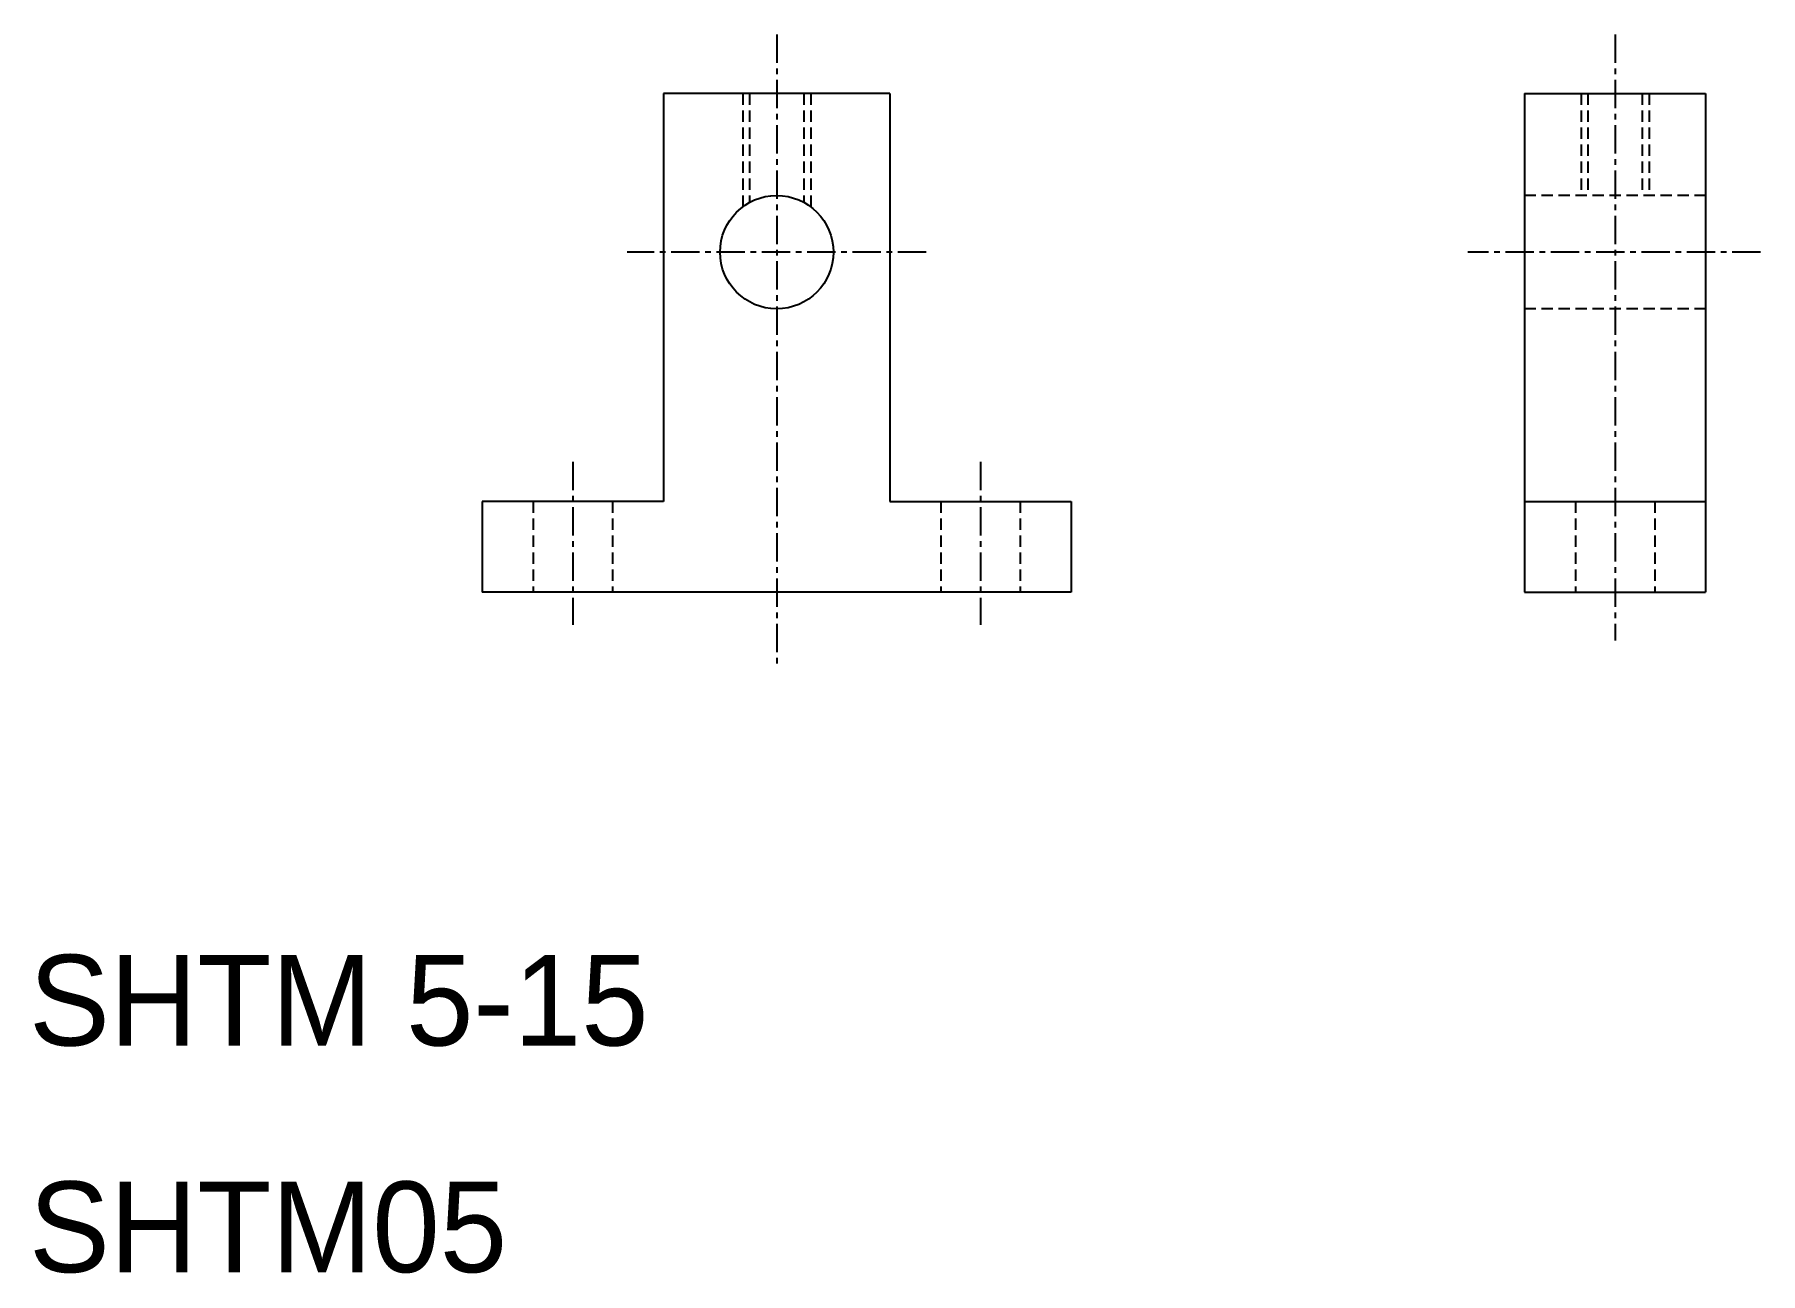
# Model space of a CAD drawing. Extents: x 10.2 to 86.4, y 9.9 to 64.6.
import ezdxf

# ---------------------------------------------------------------- set-up
doc = ezdxf.new("R2010")
doc.units = 0
doc.linetypes.add('CENTER', pattern=[2, 1.25, -0.25, 0.25, -0.25])
doc.linetypes.add('DASHED', pattern=[0.75, 0.5, -0.25])
doc.layers.get('0').update_dxf_attribs({"linetype": 'CONTINUOUS'})
doc.layers.add('CENTER', color=1, linetype='CENTER')

msp = doc.modelspace()

# ---------------------------------------------------------------- linework, layer by layer
at = {"color": 7, "linetype": 'CONTINUOUS'}
for p, q in [((38, 62), (38, 44)), ((48, 62), (38, 62)), ((48, 62), (48, 44)), ((76, 62), (76, 40)), ((76, 62), (84, 62)), ((84, 62), (84, 40)), ((38, 44), (30, 44)), ((30, 44), (30, 40)), ((48, 44), (56, 44)), ((56, 44), (56, 40)), ((76, 44), (84, 44)), ((30, 43), (30, 43)), ((30, 42), (30, 42)), ((56, 40), (30, 40)), ((76, 40), (84, 40))]:
    msp.add_line(p, q, dxfattribs=at)
at = {"color": 3, "linetype": 'DASHED'}
for p, q in [((41.5, 62), (41.5, 57)), ((41.8, 62), (41.8, 57.193)), ((44.2, 62), (44.2, 57.193)), ((44.5, 62), (44.5, 57)), ((78.5, 62), (78.5, 57.5)), ((78.8, 62), (78.8, 57.5)), ((81.2, 62), (81.2, 57.5)), ((81.5, 62), (81.5, 57.5)), ((84, 57.5), (76, 57.5)), ((84, 52.5), (76, 52.5)), ((32.25, 44), (32.25, 40)), ((35.75, 44), (35.75, 40)), ((50.25, 44), (50.25, 40)), ((53.75, 44), (53.75, 40)), ((78.25, 44), (78.25, 40)), ((81.75, 44), (81.75, 40))]:
    msp.add_line(p, q, dxfattribs=at)
at = {"color": 7, "linetype": 'CONTINUOUS'}
msp.add_circle((43, 55), 2.5, dxfattribs=at)
at = {"layer": 'CENTER', "color": 1, "linetype": 'CENTER'}
for p, q in [((43, 64.601), (43, 36.687)), ((80, 64.601), (80, 37.861)), ((49.593, 55), (36.407, 55)), ((86.419, 55), (73.507, 55)), ((34, 45.746), (34, 38.557)), ((52, 45.746), (52, 38.557))]:
    msp.add_line(p, q, dxfattribs=at)

# ---------------------------------------------------------------- texts
at = {"color": 7, "linetype": 'CONTINUOUS'}
for s, p in [('SHTM 5-15', (10, 20)), ('SHTM05', (10, 10))]:
    msp.add_text(s, height=4, dxfattribs=at).set_placement(p)

doc.saveas('drawing.dxf')
